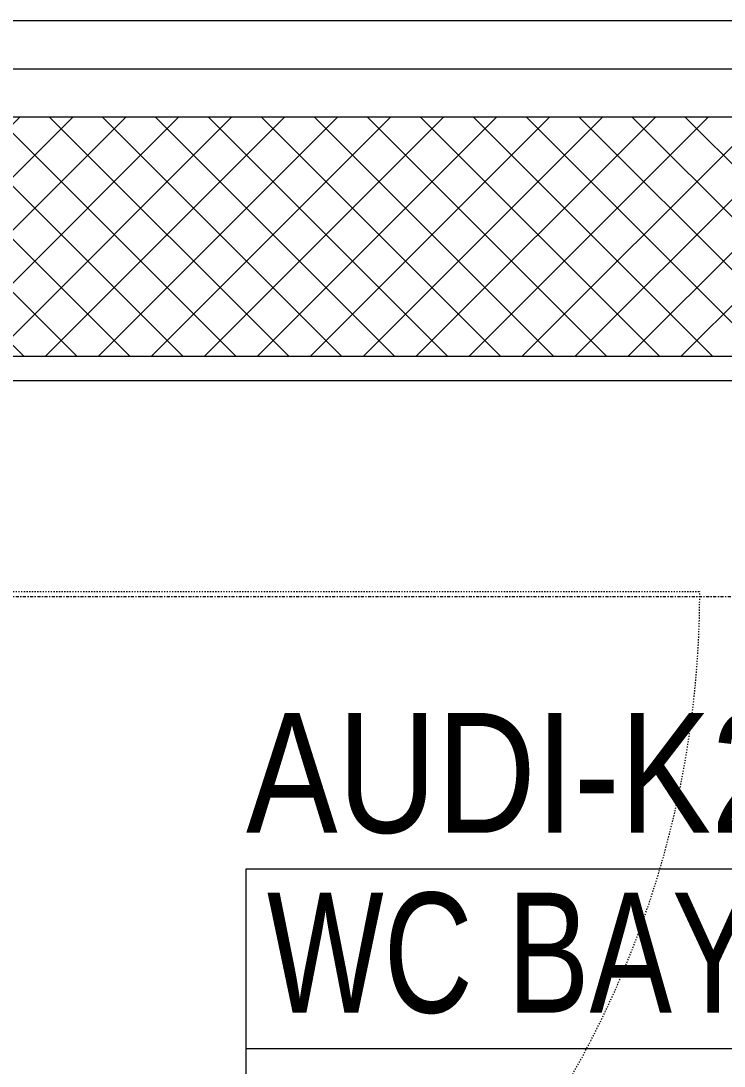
# Model space of a CAD drawing. Extents: x -1439 to 23780, y -1362 to 4476.
# Drawn here: x 14218.3 to 14277, y 2745.8 to 2833 of the extents above; entities that cross this region are included whole.
import ezdxf
from ezdxf.enums import TextEntityAlignment as Align

# ---------------------------------------------------------------- set-up
doc = ezdxf.new("R2010")
doc.units = 0
doc.header["$MEASUREMENT"] = 0
doc.linetypes.add('Audi$0$DASHDOT2', pattern=[0.5, 0.25, -0.125, 0, -0.125])
doc.linetypes.add('Audi$0$DOT2', pattern=[0.125, 0, -0.125])
doc.layers.get('0').update_dxf_attribs({"color": 9, "lineweight": 9})
for name, color, linetype, lineweight in [('Audi$0$00', 8, 'Continuous', 9), ('Audi$0$06D', 8, 'Continuous', 9), ('Audi$0$09W', 8, 'Continuous', 9), ('Audi$0$14', 8, 'Continuous', 9), ('Audi$0$20', 8, 'Audi$0$DOT2', 9), ('Audi$0$21', 8, 'Continuous', 9), ('Audi$0$24', 8, 'Audi$0$DASHDOT2', 9), ('Audi$0$33', 8, 'Audi$0$BATTING', 9), ('Audi$0$35', 8, 'Continuous', 9)]:
    doc.layers.add(name, color=color, linetype=linetype, lineweight=lineweight)
doc.styles.add('Audi$0$Arial', font='arial.ttf', dxfattribs={"height": 2.5})
doc.styles.add('Audi$0$MuuM_TEXT-STANDART', font='ARIALN.TTF')
doc.linetypes.add('Audi$0$BATTING', pattern='A,0.0001,-0.1,[134,ltypeshp.shx,S=0.1,R=0,X=-0.1,Y=0],-0.2,[134,ltypeshp.shx,S=0.1,R=180,X=0.1,Y=0],-0.1', length=0.4001000000000002)

# ---------------------------------------------------------------- blocks, each defined once
blk = doc.blocks.new('Audi$0$P-AKS_AUDI')
at = {"layer": 'Audi$0$24'}
blk.add_lwpolyline([(-3840, 0), (360, 0)], dxfattribs=at)
blk = doc.blocks.new('Audi$0$0_roomno2-flat-2')
at = {"layer": 'Audi$0$21'}
blk.add_lwpolyline([(96.875, -52.5000000000109), (0, -52.5000000000109), (0, 0), (96.875, 0)], close=True, dxfattribs=at)
for points in [[(0, -15.00000000000727), (96.875, -15.00000000000727)], [(40.625, -15.00000000000727), (40.625, -52.5000000000109)], [(59.375, -15.00000000000727), (59.375, -52.5000000000109)], [(78.125, -15.00000000000727), (78.125, -52.5000000000109)], [(0, -33.75000000000728), (40.625, -33.75000000000728)]]:
    blk.add_lwpolyline(points, dxfattribs=at)
at = {"layer": 'Audi$0$21', "style": 'Audi$0$MuuM_TEXT-STANDART', "width": 0.6}
blk.add_text('H:', height=7.5, dxfattribs=at).set_placement((1.75, -43.03976339674772), align=Align.MIDDLE_LEFT)
at = {"layer": 'Audi$0$21', "style": 'Audi$0$Arial'}
blk.add_attdef('ODANO', (0, 5.850000000005817), '', height=10, dxfattribs=at)
blk.add_attdef('MEKANADI', text='', height=10, dxfattribs=at).set_placement((1.75, -15.00000000000727), align=Align.BOTTOM_LEFT)
at = {"layer": 'Audi$0$21', "style": 'Audi$0$MuuM_TEXT-STANDART', "width": 0.6}
for tag, p in [('YER01', (50, -22.50000000000728)), ('TAVAN01', (68.75, -22.50000000000728)), ('DUVAR01', (87.5, -22.50000000000728)), ('YER02', (50, -33.75000000000728)), ('TAVAN02', (68.75, -33.75000000000728)), ('DUVAR02', (87.5, -33.75000000000728)), ('YER03', (50, -45.00000000000728)), ('TAVAN03', (68.75, -45.00000000000728)), ('DUVAR03', (87.5, -45.00000000000728))]:
    blk.add_attdef(tag, text='', height=7.5, dxfattribs=at).set_placement(p, align=Align.MIDDLE_CENTER)
for tag, p in [('M2', (1.75, -24.37500000000728)), ('TEMIZTAVANYUKSEKLIGI', (9, -43.03976339674772))]:
    blk.add_attdef(tag, text='', height=7.5, dxfattribs=at).set_placement(p, align=Align.MIDDLE_LEFT)
blk = doc.blocks.new('Audi$0$p-kapı')
at = {"layer": 'Audi$0$20'}
blk.add_lwpolyline([(4.870000000002619, -4.600294117648446), (86.47029411766925, -4.600294117648446)], dxfattribs=at)
blk.add_arc((4.870000000002619, -4.600294117648446), 81.60029411766662, 270.1053228038254, 0, dxfattribs=at)
blk = doc.blocks.new('Audi$0$p-2. kat planı')
at = {"layer": 'Audi$0$09W'}
h = blk.add_hatch(dxfattribs=at)
h.set_pattern_fill('ANSI37', color=256, scale=25, style=0)
h.set_pattern_definition([(45, (0, 0), (-2.209708691207958, 2.209708691207959), []), (135, (0, 0), (-2.209708691207959, -2.209708691207958), [])])
h.paths.add_polyline_path([(14049.99999999982, 2825.000004331054), (14472.49999999928, 2825.00000000466), (14472.49999999928, 2805.000000004595), (14049.99999999985, 2805.000004330988)])
at = {"layer": 'Audi$0$00'}
blk.add_lwpolyline([(14049.99999999985, 2825.000004331054), (14049.99999999985, 2825.000004331054), (14049.99999999982, 2825.000004331054), (14472.49999999928, 2825.00000000466), (14472.49999999928, 2805.000000004595), (14049.99999999985, 2805.000004330988)], close=True, dxfattribs=at)
at = {"layer": 'Audi$0$06D'}
blk.add_lwpolyline([(14674.99999999985, 2825.000000004719), (14674.99999999985, 2833.00000000466), (14049.99999999964, 2833.000000008349), (14049.99999999985, 2825.000000008349)], dxfattribs=at)
at = {"layer": 'Audi$0$14'}
blk.add_lwpolyline([(14047.99999142353, 2820.22461611385), (14048.00000112649, 2803.000004354374), (14470.49999999928, 2803.00000002798), (14470.49999999928, 2447.00000431069)], dxfattribs=at)
at = {"layer": 'Audi$0$33', "ltscale": 0.4}
blk.add_lwpolyline([(14049.99999999974, 2829.000000008349), (14674.99999999985, 2829.00000000466)], dxfattribs=at)
blk.add_blockref('Audi$0$p-kapı', (14188.49999999934, 2790.000000004566))
ref = blk.add_blockref('Audi$0$0_roomno2-flat-2', (14237.11391561774, 2762.287803339099))
ref.add_attrib('ODANO', 'AUDI-K2-04', dxfattribs={"layer": 'Audi$0$21', "height": 10, "style": 'Audi$0$MuuM_TEXT-STANDART'}).set_placement((14237.11391561774, 2762.287803339099), align=Align.BOTTOM_LEFT)
ref.add_attrib('MEKANADI', 'WC BAY', dxfattribs={"layer": 'Audi$0$21', "height": 10, "style": 'Audi$0$MuuM_TEXT-STANDART', "width": 0.9}).set_placement((14238.86391561774, 2747.287803339092), align=Align.BOTTOM_LEFT)
ref.add_attrib('M2', '6.01m2', dxfattribs={"layer": 'Audi$0$21', "height": 7.5, "style": 'Audi$0$MuuM_TEXT-STANDART', "width": 0.6}).set_placement((14238.86391561774, 2737.912803339092), align=Align.MIDDLE_LEFT)
ref.add_attrib('TEMIZTAVANYUKSEKLIGI', '2.40 M', dxfattribs={"layer": 'Audi$0$21', "height": 7.5, "style": 'Audi$0$MuuM_TEXT-STANDART', "width": 0.6}).set_placement((14246.11391561773, 2719.248039942355), align=Align.MIDDLE_LEFT)
ref.add_attrib('YER01', 'Y08', dxfattribs={"layer": 'Audi$0$21', "height": 7.5, "style": 'Audi$0$MuuM_TEXT-STANDART', "width": 0.6}).set_placement((14287.11391561774, 2739.787803339092), align=Align.MIDDLE_CENTER)
ref.add_attrib('TAVAN01', 'T01', dxfattribs={"layer": 'Audi$0$21', "height": 7.5, "style": 'Audi$0$MuuM_TEXT-STANDART', "width": 0.6}).set_placement((14305.86391561774, 2739.787803339092), align=Align.MIDDLE_CENTER)
ref.add_attrib('DUVAR01', 'D11', dxfattribs={"layer": 'Audi$0$21', "height": 7.5, "style": 'Audi$0$MuuM_TEXT-STANDART', "width": 0.6}).set_placement((14324.61391561774, 2739.787803339092), align=Align.MIDDLE_CENTER)
ref.add_attrib('TAVAN02', 'T09', dxfattribs={"layer": 'Audi$0$21', "height": 7.5, "style": 'Audi$0$MuuM_TEXT-STANDART', "width": 0.6}).set_placement((14305.86391561774, 2728.537803339092), align=Align.MIDDLE_CENTER)
at = {"layer": 'Audi$0$24'}
blk.add_blockref('Audi$0$P-AKS_AUDI', (16612.49999999899, 2785.000000004652), dxfattribs=at)

msp = doc.modelspace()

# ---------------------------------------------------------------- linework, layer by layer
at = {"layer": 'Audi$0$35'}
msp.add_lwpolyline([(14192.49999999934, 2630.00000215764), (14192.49999999934, 2700.000000004566), (14182.49999999934, 2700.000000004566), (14182.4999999992, 2790.000000004566), (14192.49999999947, 2790.000000004566), (14192.49999997595, 2803.000001653301), (14470.49999997589, 2803.000001653301), (14470.49999999928, 2635.00000215764), (14347.49999999934, 2635.00000215764), (14347.49999999945, 2684.999996838629), (14337.49999999945, 2684.999996838629), (14337.49999999934, 2630.00000215764)], close=True, dxfattribs=at)

# ---------------------------------------------------------------- block references
msp.add_blockref('Audi$0$p-2. kat planı', (0, 0))

doc.saveas('drawing.dxf')
